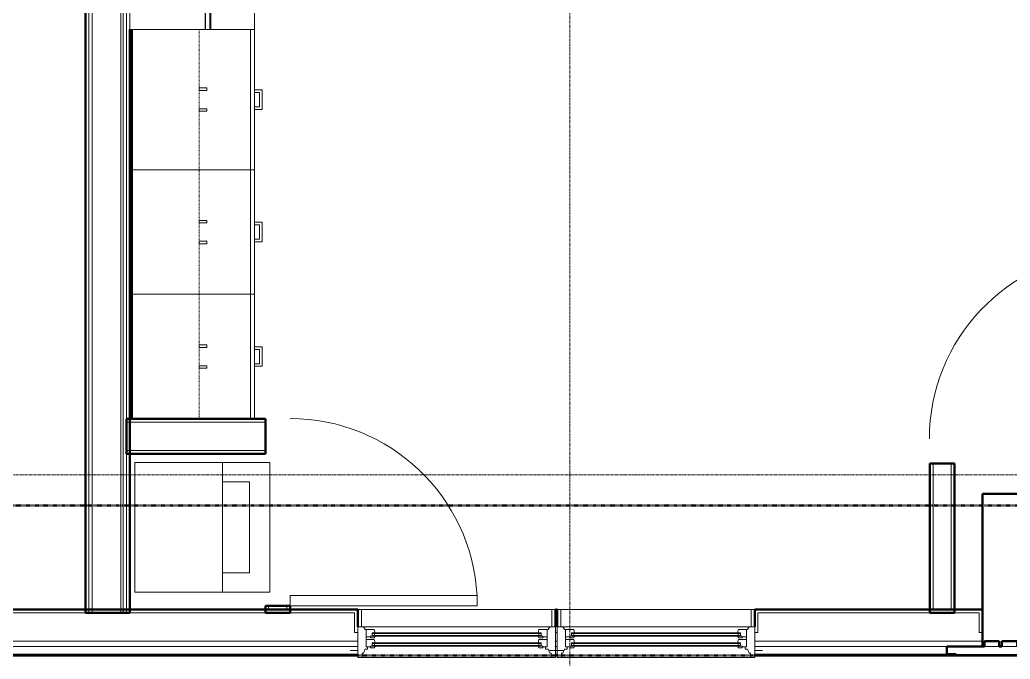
# Model space of a CAD drawing. Header units: inches. Extents: x -4218 to -1830, y 9767 to 12426.
# Drawn here: x -2933.2 to -2742.5, y 11246.7 to 11369.9 of the extents above; entities that cross this region are included whole.
import ezdxf

# ---------------------------------------------------------------- set-up
doc = ezdxf.new("R2010")
doc.units = ezdxf.units.IN
doc.header["$MEASUREMENT"] = 0
for name, pattern in [('Dash', [0.25, 0.125, -0.125]), ('Dash 1_16_', [0.125, 0.0625, -0.0625]), ('Grid Line 1_2_', [0.875, 0.5, -0.125, 0.125, -0.125])]:
    doc.linetypes.add(name, pattern=pattern)
for name, color, linetype, lineweight in [('0-1', 7, 'Continuous', 5), ('0-2', 252, 'Continuous', 9), ('A-DOOR-1', 10, 'Continuous', 9), ('A-DOOR-2', 50, 'Continuous', 20), ('A-GENM', 5, 'Continuous', 9), ('A-GENM-6', 5, 'Continuous', 50), ('A-GLAZ-1', 151, 'Continuous', 9), ('A-GLAZ-2', 151, 'Continuous', 20), ('A-GLAZ-3', 151, 'Continuous', 50), ('A-WALL', 113, 'Continuous', 13), ('A-WALL-1', 7, 'Continuous', 50), ('A-WALL-2', 250, 'Continuous', 13), ('A-WALL-3', 253, 'Continuous', 9), ('A-WALL-4', 252, 'Continuous', 9), ('A-WALL-7', 113, 'Continuous', 9), ('A-WALL-8', 113, 'Continuous', 50), ('C-PROP-LINE-1', 91, 'Dash 1_16_', 50), ('I-WALL-1', 7, 'Continuous', 50), ('P-SANR-FIXT-1', 10, 'Continuous', 9), ('Q-CASE-1', 253, 'Continuous', 9), ('Q-CASE-2', 252, 'Continuous', 9), ('Q-CASE-3', 10, 'Continuous', 9), ('Q-CASE-4', 10, 'Dash', 9), ('Q-CASE-5', 254, 'Continuous', 9), ('S-GRID-1', 1, 'Grid Line 1_2_', 9)]:
    doc.layers.add(name, color=color, linetype=linetype, lineweight=lineweight)

# ---------------------------------------------------------------- blocks, each defined once
blk = doc.blocks.new('SWING - SINGLE - FLUSH - 36_ x 80_ - OFFSET PIVOT DOOR AT MAGIC PAK AND WASHER_DRYER-3199414-BACKGROUND - 2ND FLOOR')
at = {"layer": 'A-DOOR-1'}
blk.add_arc((18, 2.37), 36.07, 93.1789, 180, dxfattribs=at)
at = {"layer": 'A-DOOR-2'}
for p, q in [((16, 2.37), (16, 38.39)), ((18, 38.39), (16, 38.39)), ((18, 2.37), (18, 38.39)), ((18, 2.37), (16, 2.37))]:
    blk.add_line(p, q, dxfattribs=at)
blk = doc.blocks.new('Stacked Washer and Dryer - 26_x25_ - Private-1352637-BACKGROUND - 2ND FLOOR')
at = {"layer": 'P-SANR-FIXT-1'}
for p, q in [((0, 12.5), (26, 12.5)), ((0, 12.5), (0, -12.5)), ((16.90625, 12.5), (16.90625, -12.5)), ((26, 12.5), (26, -12.5)), ((16.90625, 8.75), (22.09375, 8.75)), ((22.09375, 8.75), (22.09375, -8.75)), ((22.09375, -8.75), (16.90625, -8.75)), ((26, -12.5), (0, -12.5))]:
    blk.add_line(p, q, dxfattribs=at)
blk = doc.blocks.new('30quot_MicrowaveVent_11166 - 70cm miele oven-2322118-BACKGROUND - 2ND FLOOR')
at = {"layer": 'Q-CASE-3'}
for p, q in [((-14.2, -14.49), (-14.2, 0)), ((15.68, 0), (-14.2, 0)), ((15.68, 0), (15.68, -14.49)), ((15.68, -14.49), (-14.2, -14.49)), ((-14.2, -14.61), (15.68, -14.61)), ((-14.2, -15.39), (-14.2, -14.61)), ((15.68, -14.61), (15.68, -15.39)), ((-14.2, -15.6), (-14.2, -15.39)), ((-14.2, -15.39), (15.68, -15.39)), ((-14.2, -15.6), (15.68, -15.6)), ((7.69, -16.55), (7.69, -15.63)), ((7.69, -16.6), (8.88, -16.6)), ((8.88, -15.63), (8.88, -16.55)), ((15.68, -15.39), (15.68, -15.6))]:
    blk.add_line(p, q, dxfattribs=at)
blk = doc.blocks.new('Base Cabinet 3 Drawer 230 - Base Cabinet 3 Drawer 230 27_-V31-BACKGROUND - 2ND FLOOR')
at = {"layer": 'Q-CASE-1'}
for p, q in [((-12.76, -0.37), (-12.76, 0)), ((-1.14, -24), (-0.64, -24)), ((2.61, -24), (2.11, -24))]:
    blk.add_line(p, q, dxfattribs=at)
at = {"layer": 'Q-CASE-2'}
for p, q in [((-12.76, -23.25), (-12.76, -0.37)), ((14.24, -14.49), (14.24, -14.61)), ((14.24, -15.6), (14.24, -23.25)), ((-12.76, -23.25), (-12.76, -24)), ((14.24, -23.25), (-12.76, -23.25)), ((-12.76, -24), (14.24, -24)), ((-1.14, -24), (-0.64, -24)), ((2.61, -24), (2.11, -24)), ((14.24, -24), (14.24, -23.25))]:
    blk.add_line(p, q, dxfattribs=at)
at = {"layer": 'Q-CASE-3'}
for p, q in [((-1.14, -24), (-1.14, -25.5)), ((-0.64, -25), (-0.64, -24)), ((2.11, -24), (2.11, -25)), ((2.61, -25.5), (2.61, -24)), ((-1.14, -25.5), (2.61, -25.5)), ((2.11, -25), (-0.64, -25))]:
    blk.add_line(p, q, dxfattribs=at)
at = {"layer": 'Q-CASE-5'}
for p, q in [((-12.76, 0), (14.24, 0)), ((-1.14, -24), (-0.64, -24)), ((2.61, -24), (2.11, -24))]:
    blk.add_line(p, q, dxfattribs=at)
blk = doc.blocks.new('Base Cabinet 3 Drawer 230 - Base Cabinet 3 Drawer 230 24_-V17-BACKGROUND - 2ND FLOOR')
at = {"layer": 'Q-CASE-1'}
for p, q in [((-11.26, -0.37), (-11.26, 0)), ((12.74, 0), (12.74, -0.37)), ((-1.14, -24), (-0.64, -24)), ((2.61, -24), (2.11, -24))]:
    blk.add_line(p, q, dxfattribs=at)
at = {"layer": 'Q-CASE-2'}
for p, q in [((-11.26, -23.25), (-11.26, -0.37)), ((12.74, -0.37), (12.74, -23.25)), ((-11.26, -23.25), (-11.26, -24)), ((12.74, -23.25), (-11.26, -23.25)), ((-11.26, -24), (12.74, -24)), ((-1.14, -24), (-0.64, -24)), ((2.61, -24), (2.11, -24)), ((12.74, -24), (12.74, -23.25))]:
    blk.add_line(p, q, dxfattribs=at)
at = {"layer": 'Q-CASE-3'}
for p, q in [((-1.14, -24), (-1.14, -25.5)), ((-0.64, -25), (-0.64, -24)), ((2.11, -24), (2.11, -25)), ((2.61, -25.5), (2.61, -24)), ((-1.14, -25.5), (2.61, -25.5)), ((2.11, -25), (-0.64, -25))]:
    blk.add_line(p, q, dxfattribs=at)
at = {"layer": 'Q-CASE-5'}
for p, q in [((-11.26, 0), (12.74, 0)), ((-1.14, -24), (-0.64, -24)), ((2.61, -24), (2.11, -24))]:
    blk.add_line(p, q, dxfattribs=at)
blk = doc.blocks.new('Base Cabinet 3 Drawer 230 - Base Cabinet 3 Drawer 230 24_-V19-BACKGROUND - 2ND FLOOR')
at = {"layer": 'Q-CASE-1'}
for p, q in [((-0.64, 24), (-1.14, 24)), ((2.11, 24), (2.61, 24)), ((12.74, 24), (12.74, 23.25)), ((12.74, 0.37), (12.74, 23.25)), ((-11.26, 0.37), (-11.26, 0))]:
    blk.add_line(p, q, dxfattribs=at)
at = {"layer": 'Q-CASE-2'}
for p, q in [((-11.26, 24), (12.74, 24)), ((-11.26, 23.25), (-11.26, 24)), ((12.74, 23.25), (-11.26, 23.25)), ((-11.26, 23.25), (-11.26, 0.37)), ((-0.64, 24), (-1.14, 24)), ((2.11, 24), (2.61, 24))]:
    blk.add_line(p, q, dxfattribs=at)
at = {"layer": 'Q-CASE-3'}
for p, q in [((2.61, 25.5), (-1.14, 25.5)), ((-1.14, 25.5), (-1.14, 24)), ((-0.64, 24), (-0.64, 25)), ((-0.64, 25), (2.11, 25)), ((2.11, 25), (2.11, 24)), ((2.61, 24), (2.61, 25.5))]:
    blk.add_line(p, q, dxfattribs=at)
at = {"layer": 'Q-CASE-5'}
for p, q in [((-0.64, 24), (-1.14, 24)), ((2.11, 24), (2.61, 24)), ((12.74, 0), (12.74, 0.37)), ((-11.26, 0), (12.74, 0))]:
    blk.add_line(p, q, dxfattribs=at)
blk = doc.blocks.new('300 Series Wall Hung Cabinet_302 - 27_ X 24_-2766376-BACKGROUND - 2ND FLOOR')
at = {"layer": 'Q-CASE-3'}
for p, q in [((-1.76, 14.69), (-2.25, 14.69)), ((-2.25, 14.69), (-2.25, 13.19)), ((-1.76, 13.19), (-1.76, 14.69)), ((2.24, 14.69), (1.75, 14.69)), ((1.75, 14.69), (1.75, 13.19)), ((2.24, 13.19), (2.24, 14.69)), ((-1.76, 13.19), (-2.25, 13.19)), ((2.24, 13.19), (1.75, 13.19))]:
    blk.add_line(p, q, dxfattribs=at)
at = {"layer": 'Q-CASE-4'}
for p, q in [((-13.5, 0.19), (-13.5, 13.19)), ((-13.5, 13.19), (13.5, 13.19)), ((13.5, 13.19), (13.5, 0.19)), ((13.5, 0.19), (-13.5, 0.19))]:
    blk.add_line(p, q, dxfattribs=at)
blk = doc.blocks.new('300 Series Wall Hung Cabinet_302 - 24_ X 24_-2588623-BACKGROUND - 2ND FLOOR')
at = {"layer": 'Q-CASE-3'}
for p, q in [((-2.25, -13.19), (-1.76, -13.19)), ((-2.25, -13.19), (-2.25, -14.69)), ((-1.76, -14.69), (-1.76, -13.19)), ((1.75, -13.19), (2.24, -13.19)), ((1.75, -13.19), (1.75, -14.69)), ((2.24, -14.69), (2.24, -13.19)), ((-2.25, -14.69), (-1.76, -14.69)), ((1.75, -14.69), (2.24, -14.69))]:
    blk.add_line(p, q, dxfattribs=at)
at = {"layer": 'Q-CASE-4'}
for p, q in [((12, -0.19), (-12, -0.19)), ((-12, -0.19), (-12, -13.19)), ((12, -13.19), (12, -0.19)), ((-12, -13.19), (12, -13.19))]:
    blk.add_line(p, q, dxfattribs=at)
blk = doc.blocks.new('300 Series Wall Hung Cabinet_302 - 24_ X 24_-2590484-BACKGROUND - 2ND FLOOR')
at = {"layer": 'Q-CASE-3'}
for p, q in [((-1.76, 14.69), (-2.25, 14.69)), ((-2.25, 14.69), (-2.25, 13.19)), ((-1.76, 13.19), (-1.76, 14.69)), ((2.24, 14.69), (1.75, 14.69)), ((1.75, 14.69), (1.75, 13.19)), ((2.24, 13.19), (2.24, 14.69)), ((-1.76, 13.19), (-2.25, 13.19)), ((2.24, 13.19), (1.75, 13.19))]:
    blk.add_line(p, q, dxfattribs=at)
at = {"layer": 'Q-CASE-4'}
for p, q in [((-12, 0.19), (-12, 13.19)), ((-12, 13.19), (12, 13.19)), ((12, 13.19), (12, 0.19)), ((12, 0.19), (-12, 0.19))]:
    blk.add_line(p, q, dxfattribs=at)
blk = doc.blocks.new('CTR - 1st Phase - Unit Layouts_rvt-1-BACKGROUND - 2ND FLOOR')
at = {"layer": 'A-WALL-1'}
for p, q in [((-2912.07, 11367.98), (-2912.07, 11292.98)), ((-2911.7, 11292.98), (-2911.7, 11367.98)), ((-2885.95, 11292.98), (-2912.7, 11292.98)), ((-2912.7, 11292.98), (-2912.7, 11286.23)), ((-2912.07, 11292.98), (-2911.7, 11292.98)), ((-2885.95, 11286.23), (-2885.95, 11292.98)), ((-2912.7, 11286.23), (-2885.95, 11286.23)), ((-2753.25, 11284.39), (-2758, 11284.39)), ((-2758, 11284.39), (-2758, 11255.64)), ((-2753.25, 11255.64), (-2753.25, 11284.39)), ((-2881.2, 11256.98), (-2885.95, 11256.98)), ((-2885.95, 11256.98), (-2885.95, 11255.64)), ((-2885.95, 11255.64), (-2885.32, 11255.64)), ((-2885.32, 11255.64), (-2881.82, 11255.64)), ((-2881.82, 11255.64), (-2881.2, 11255.64)), ((-2881.2, 11255.64), (-2881.2, 11256.98)), ((-2758, 11255.64), (-2757.37, 11255.64)), ((-2757.37, 11255.64), (-2753.87, 11255.64)), ((-2753.87, 11255.64), (-2753.25, 11255.64))]:
    blk.add_line(p, q, dxfattribs=at)
at = {"layer": 'A-WALL-2'}
for p, q in [((-2912.7, 11292.36), (-2885.95, 11292.36)), ((-2912.7, 11286.86), (-2885.95, 11286.86)), ((-2757.37, 11284.39), (-2757.37, 11256.27)), ((-2753.87, 11284.39), (-2753.87, 11256.27)), ((-2885.32, 11256.98), (-2885.32, 11256.27)), ((-2885.32, 11256.27), (-2881.82, 11256.27)), ((-2881.82, 11256.98), (-2881.82, 11256.27)), ((-2757.37, 11256.27), (-2753.87, 11256.27))]:
    blk.add_line(p, q, dxfattribs=at)
at = {"layer": 'A-WALL-3'}
for p in [(-2912.07, 11367.98), (-2911.7, 11292.98)]:
    blk.add_line(p, (-2912.07, 11292.98), dxfattribs=at)
at = {"layer": 'A-WALL-4'}
blk.add_line((-2911.7, 11292.98), (-2911.7, 11367.98), dxfattribs=at)
at = {"layer": 'A-WALL-7'}
for p, q in [((-2888.07, 11292.98), (-2888.07, 11423.24)), ((-2888.07, 11423.24), (-2888.07, 11292.98)), ((-2912.07, 11367.98), (-2912.07, 11292.98)), ((-2912.07, 11292.98), (-2912.07, 11367.98)), ((-2912.07, 11292.98), (-2911.7, 11292.98)), ((-2911.7, 11292.98), (-2912.07, 11292.98)), ((-2911.7, 11292.98), (-2888.07, 11292.98)), ((-2888.07, 11292.98), (-2911.7, 11292.98))]:
    blk.add_line(p, q, dxfattribs=at)
at = {"layer": '0-2'}
for name, p, rotation in [('30quot_MicrowaveVent_11166 - 70cm miele oven-2322118-BACKGROUND - 2ND FLOOR', (-2912.07, 11382.18), 90.00000000000742), ('Base Cabinet 3 Drawer 230 - Base Cabinet 3 Drawer 230 27_-V31-BACKGROUND - 2ND FLOOR', (-2912.07, 11353.74), 89.99999999996197), ('300 Series Wall Hung Cabinet_302 - 27_ X 24_-2766376-BACKGROUND - 2ND FLOOR', (-2911.89, 11354.48), 270.0000000000061), ('Base Cabinet 3 Drawer 230 - Base Cabinet 3 Drawer 230 24_-V17-BACKGROUND - 2ND FLOOR', (-2912.07, 11328.24), 89.99999999996197), ('300 Series Wall Hung Cabinet_302 - 24_ X 24_-2588623-BACKGROUND - 2ND FLOOR', (-2911.89, 11328.98), 90.00000000000617), ('Base Cabinet 3 Drawer 230 - Base Cabinet 3 Drawer 230 24_-V19-BACKGROUND - 2ND FLOOR', (-2912.07, 11305.72), 270.0000000000516), ('300 Series Wall Hung Cabinet_302 - 24_ X 24_-2590484-BACKGROUND - 2ND FLOOR', (-2911.89, 11304.98), 270.0000000000061), ('SWING - SINGLE - FLUSH - 36_ x 80_ - OFFSET PIVOT DOOR AT MAGIC PAK AND WASHER_DRYER-3199414-BACKGROUND - 2ND FLOOR', (-2883.57, 11274.98), 269.99999999996)]:
    blk.add_blockref(name, p, dxfattribs=dict(at, rotation=rotation))
for name, p in [('SWING - SINGLE - FLUSH - 36_ x 80_ - OFFSET PIVOT DOOR AT MAGIC PAK AND WASHER_DRYER-3199414-BACKGROUND - 2ND FLOOR', (-2740, 11286.76)), ('Stacked Washer and Dryer - 26_x25_ - Private-1352637-BACKGROUND - 2ND FLOOR', (-2911.11, 11272.08))]:
    blk.add_blockref(name, p, dxfattribs=at)
blk = doc.blocks.new('CTR - 1st Phase - Common Walls_rvt-1-BACKGROUND - 2ND FLOOR')
at = {"layer": 'A-WALL-2'}
for p, q in [((-2919.95, 11255.64), (-2919.95, 11640.61)), ((-2919.32, 11255.64), (-2919.32, 11640.61)), ((-2913.82, 11255.64), (-2913.82, 11640.61)), ((-2913.32, 11255.64), (-2913.32, 11640.61)), ((-2912.7, 11255.64), (-2912.7, 11640.61))]:
    blk.add_line(p, q, dxfattribs=at)
at = {"layer": 'I-WALL-1'}
for p, q in [((-2920.57, 11573.36), (-2920.57, 11255.64)), ((-2912.07, 11255.64), (-2912.07, 11367.98)), ((-2920.57, 11255.64), (-2912.07, 11255.64))]:
    blk.add_line(p, q, dxfattribs=at)
blk = doc.blocks.new('Window-Double_Hung-Andersen-400_Series-Tilt_Wash - DOUBLE HUNG - REVERSE COTTAGE - 2ND FLOOR-2888466-BACKGROUND - 2ND FLOOR')
at = {"layer": 'A-GLAZ-1'}
for p, q in [((-19.01, 2.44), (-19.01, 3.94)), ((-19.01, 3.94), (-18.95, 3.94)), ((-18.95, 4.44), (18.95, 4.44)), ((-18.95, 1.06), (-18.95, 4.44)), ((-18.32, 1.06), (-18.32, 4.44)), ((18.32, 1.06), (18.32, 4.44)), ((18.95, 4.44), (18.95, 1.06)), ((18.95, 3.94), (19.01, 3.94)), ((19.01, 3.94), (19.01, 2.44)), ((-18.95, 2.44), (-19.01, 2.44)), ((19.01, 2.44), (18.95, 2.44)), ((18.95, 1.06), (-18.95, 1.06)), ((-16.29, -0.19), (-15.7, -0.19)), ((-16.29, -0.56), (-15.7, -0.56)), ((-15.82, -0.56), (-15.82, -0.19)), ((-15.7, -0.06), (15.7, -0.06)), ((-15.7, -0.19), (15.7, -0.19)), ((-15.7, -0.56), (15.7, -0.56)), ((-15.7, -0.69), (15.7, -0.69)), ((16.29, -0.19), (15.7, -0.19)), ((16.29, -0.56), (15.7, -0.56)), ((15.82, -0.56), (15.82, -0.19)), ((-16.29, -2.13), (-15.7, -2.13)), ((-16.29, -2.5), (-15.7, -2.5)), ((-15.82, -2.5), (-15.82, -2.13)), ((-15.7, -2), (15.7, -2)), ((-15.7, -2.13), (15.7, -2.13)), ((-15.7, -2.5), (15.7, -2.5)), ((-15.7, -2.63), (15.7, -2.63)), ((16.29, -2.13), (15.7, -2.13)), ((16.29, -2.5), (15.7, -2.5)), ((15.82, -2.5), (15.82, -2.13))]:
    blk.add_line(p, q, dxfattribs=at)
at = {"layer": 'A-GLAZ-2'}
for p, q in [((-19.01, 1.06), (19.01, 1.06)), ((-19.01, -4.81), (-19.01, 1.06)), ((-17.67, 0.78), (-18, 1.06)), ((-17.67, 0.78), (-17.67, 0.56)), ((-17.67, 0.56), (-15.86, 0.56)), ((-17.42, -2.75), (-17.42, 0.56)), ((-15.86, 0.56), (-15.7, -0.06)), ((15.86, 0.56), (15.7, -0.06)), ((17.67, 0.56), (15.86, 0.56)), ((17.42, -2.75), (17.42, 0.56)), ((17.67, 0.78), (18, 1.06)), ((17.67, 0.78), (17.67, 0.56)), ((19.01, 1.06), (19.01, -4.81)), ((-17.42, -0.81), (-16.57, -0.81)), ((-17.42, -1.38), (-15.86, -1.38)), ((-16.57, -0.69), (-16.57, -1.03)), ((-15.7, -0.69), (-16.57, -0.69)), ((-15.86, -1.03), (-16.57, -1.03)), ((-16.29, -0.69), (-16.29, -0.06)), ((-15.7, -0.06), (-16.29, -0.06)), ((-15.86, -1.03), (-15.7, -0.69)), ((-15.86, -1.38), (-15.7, -2)), ((15.7, -0.06), (16.29, -0.06)), ((15.86, -1.03), (15.7, -0.69)), ((15.7, -0.69), (16.57, -0.69)), ((15.86, -1.38), (15.7, -2)), ((15.86, -1.03), (16.57, -1.03)), ((17.42, -1.38), (15.86, -1.38)), ((16.29, -0.69), (16.29, -0.06)), ((16.57, -0.69), (16.57, -1.03)), ((17.42, -0.81), (16.57, -0.81)), ((-19.01, -3.44), (-20.51, -3.44)), ((-17.92, -4), (-17.61, -3.19)), ((-17.61, -3.19), (-17.14, -3.19)), ((-17.42, -2.75), (-16.57, -2.75)), ((-17.14, -3.19), (-17.14, -2.75)), ((-16.57, -2.63), (-16.57, -2.97)), ((-15.7, -2.63), (-16.57, -2.63)), ((-15.86, -2.97), (-16.57, -2.97)), ((-16.29, -2.63), (-16.29, -2)), ((-15.7, -2), (-16.29, -2)), ((-15.86, -2.97), (-15.7, -2.63)), ((15.7, -2), (16.29, -2)), ((15.86, -2.97), (15.7, -2.63)), ((15.7, -2.63), (16.57, -2.63)), ((15.86, -2.97), (16.57, -2.97)), ((16.29, -2.63), (16.29, -2)), ((16.57, -2.63), (16.57, -2.97)), ((17.42, -2.75), (16.57, -2.75)), ((17.14, -3.19), (17.14, -2.75)), ((17.61, -3.19), (17.14, -3.19)), ((17.92, -4), (17.61, -3.19)), ((19.01, -3.44), (20.51, -3.44)), ((19.01, -4.81), (-19.01, -4.81)), ((-18.2, -4), (-17.92, -4)), ((-18.2, -4.81), (-18.2, -4)), ((18.2, -4), (17.92, -4)), ((18.2, -4.81), (18.2, -4))]:
    blk.add_line(p, q, dxfattribs=at)
blk = doc.blocks.new('V-Series_EWC4_SPVU_RFA_2015 - 2ND AND 3RD FLOOR-2226480-BACKGROUND - 2ND FLOOR')
at = {"layer": 'A-GENM'}
for p, q in [((-3858.97, 11732.03), (-3858.97, 11734.83)), ((-3858.97, 11728.55), (-3858.97, 11731.53)), ((-3858.97, 11725.06), (-3858.97, 11728.05)), ((-3858.97, 11721.58), (-3858.97, 11724.56)), ((-3858.97, 11718.09), (-3858.97, 11721.08)), ((-3858.97, 11714.61), (-3858.97, 11717.59)), ((-3858.97, 11711.12), (-3858.97, 11714.11)), ((-3858.97, 11707.83), (-3858.97, 11710.62))]:
    blk.add_line(p, q, dxfattribs=at)
at = {"layer": 'A-GENM-6'}
for p, q in [((-3829.54, 11735.26), (-3858.97, 11735.26)), ((-3858.97, 11735.26), (-3858.97, 11734.83)), ((-3858.97, 11734.83), (-3857.97, 11734.83)), ((-3857.97, 11734.83), (-3857.97, 11732.03)), ((-3829.54, 11707.39), (-3829.54, 11735.26)), ((-3857.97, 11732.03), (-3858.97, 11732.03)), ((-3858.97, 11732.03), (-3858.97, 11731.53)), ((-3858.97, 11731.53), (-3857.97, 11731.53)), ((-3857.97, 11731.53), (-3857.97, 11728.55)), ((-3857.97, 11728.55), (-3858.97, 11728.55)), ((-3858.97, 11728.55), (-3858.97, 11728.05)), ((-3858.97, 11728.05), (-3857.97, 11728.05)), ((-3857.97, 11728.05), (-3857.97, 11725.06)), ((-3857.97, 11725.06), (-3858.97, 11725.06)), ((-3858.97, 11725.06), (-3858.97, 11724.56)), ((-3858.97, 11724.56), (-3857.97, 11724.56)), ((-3857.97, 11724.56), (-3857.97, 11721.58)), ((-3857.97, 11721.58), (-3858.97, 11721.58)), ((-3858.97, 11721.58), (-3858.97, 11721.08)), ((-3858.97, 11721.08), (-3857.97, 11721.08)), ((-3857.97, 11721.08), (-3857.97, 11718.09)), ((-3857.97, 11718.09), (-3858.97, 11718.09)), ((-3858.97, 11718.09), (-3858.97, 11717.59)), ((-3858.97, 11717.59), (-3857.97, 11717.59)), ((-3857.97, 11717.59), (-3857.97, 11714.61)), ((-3857.97, 11714.61), (-3858.97, 11714.61)), ((-3858.97, 11714.61), (-3858.97, 11714.11)), ((-3858.97, 11714.11), (-3857.97, 11714.11)), ((-3857.97, 11714.11), (-3857.97, 11711.12)), ((-3857.97, 11711.12), (-3858.97, 11711.12)), ((-3858.97, 11711.12), (-3858.97, 11710.62)), ((-3858.97, 11710.62), (-3857.97, 11710.62)), ((-3857.97, 11710.62), (-3857.97, 11707.83)), ((-3857.97, 11707.83), (-3858.97, 11707.83)), ((-3858.97, 11707.83), (-3858.97, 11707.39)), ((-3858.97, 11707.39), (-3829.54, 11707.39))]:
    blk.add_line(p, q, dxfattribs=at)
blk = doc.blocks.new('Perforated Panel at Magic-Pak - hvac panel - 2nd floor 2-2702972-BACKGROUND - 2ND FLOOR')
at = {"layer": 'A-GLAZ-3'}
for p, q in [((-19.01, -4.38), (19.01, -4.38)), ((-19.01, -4.44), (-19.01, -4.38)), ((19.01, -4.44), (-19.01, -4.44)), ((19.01, -4.38), (19.01, -4.44))]:
    blk.add_line(p, q, dxfattribs=at)
blk = doc.blocks.new('Family - ___-2835860-BACKGROUND - 2ND FLOOR')
at = {"layer": 'C-PROP-LINE-1'}
blk.add_line((-2067.55, 11247.39), (-3401.42, 11247.39), dxfattribs=at)
blk = doc.blocks.new('Family - ___-2835903-BACKGROUND - 2ND FLOOR')
at = {"layer": 'C-PROP-LINE-1'}
blk.add_line((-2096.45, 11276.29), (-3400.92, 11276.29), dxfattribs=at)
blk = doc.blocks.new('Family - ___-2835932-BACKGROUND - 2ND FLOOR')
at = {"layer": 'C-PROP-LINE-1'}
blk.add_line((-2067.55, 11247.39), (-3401.42, 11247.39), dxfattribs=at)

msp = doc.modelspace()

# ---------------------------------------------------------------- linework, layer by layer
at = {"layer": 'A-WALL'}
for p, q in [((-2868.76, 11255.64), (-2944.69, 11255.64)), ((-2868.76, 11251.83), (-2868.76, 11255.64)), ((-2791.09, 11255.64), (-2791.09, 11251.83)), ((-2748.49, 11255.64), (-2791.09, 11255.64)), ((-2748.49, 11251.83), (-2748.49, 11255.64)), ((-2868.76, 11251.83), (-2868.14, 11251.83)), ((-2830.11, 11251.83), (-2829.74, 11251.83)), ((-2791.71, 11251.83), (-2791.09, 11251.83)), ((-2748.49, 11251.83), (-2747.86, 11251.83)), ((-2945.31, 11250.14), (-2868.14, 11250.14)), ((-2830.11, 11250.14), (-2829.74, 11250.14)), ((-2791.71, 11250.14), (-2747.86, 11250.14)), ((-2945.31, 11249.14), (-2868.14, 11249.14)), ((-2945.31, 11247.64), (-2868.14, 11247.64)), ((-2830.11, 11249.14), (-2829.74, 11249.14)), ((-2830.11, 11247.64), (-2829.74, 11247.64)), ((-2791.71, 11249.14), (-2754.69, 11249.14)), ((-2791.71, 11247.64), (-2754.69, 11247.64))]:
    msp.add_line(p, q, dxfattribs=at)
at = {"layer": 'A-WALL-8'}
for p, q in [((-2868.14, 11256.26), (-2945.31, 11256.26)), ((-2868.14, 11252.89), (-2868.14, 11256.26)), ((-2829.74, 11256.26), (-2830.11, 11256.26)), ((-2830.11, 11256.26), (-2830.11, 11252.89)), ((-2829.74, 11252.89), (-2829.74, 11256.26)), ((-2747.86, 11256.26), (-2791.71, 11256.26)), ((-2791.71, 11256.26), (-2791.71, 11252.89)), ((-2747.86, 11249.14), (-2747.86, 11256.26)), ((-2754.69, 11247.64), (-2754.69, 11249.14)), ((-2754.69, 11249.14), (-2747.86, 11249.14)), ((-2752.94, 11247.64), (-2754.69, 11247.64)), ((-2752.94, 11247.39), (-2752.94, 11247.64)), ((-2945.31, 11247.39), (-2868.14, 11247.39)), ((-2830.11, 11247.39), (-2829.74, 11247.39)), ((-2791.71, 11247.39), (-2752.94, 11247.39))]:
    msp.add_line(p, q, dxfattribs=at)
at = {"layer": 'S-GRID-1'}
for p, q in [((-2827.32, 9836.18), (-2827.32, 12376.81)), ((-1830.2, 11282.19), (-4168.71, 11282.19))]:
    msp.add_line(p, q, dxfattribs=at)

# ---------------------------------------------------------------- block references
at = {"layer": '0-1'}
for name in ['CTR - 1st Phase - Unit Layouts_rvt-1-BACKGROUND - 2ND FLOOR', 'CTR - 1st Phase - Common Walls_rvt-1-BACKGROUND - 2ND FLOOR']:
    msp.add_blockref(name, (0, 0), dxfattribs=at)
at = {"layer": 'A-GENM', "rotation": 89.99999999999993}
msp.add_blockref('V-Series_EWC4_SPVU_RFA_2015 - 2ND AND 3RD FLOOR-2226480-BACKGROUND - 2ND FLOOR', (8987.4, 15108.11), dxfattribs=at)
at = {"layer": 'A-GLAZ-1'}
for name, p in [('Window-Double_Hung-Andersen-400_Series-Tilt_Wash - DOUBLE HUNG - REVERSE COTTAGE - 2ND FLOOR-2888466-BACKGROUND - 2ND FLOOR', (-2849.12, 11251.83)), ('Window-Double_Hung-Andersen-400_Series-Tilt_Wash - DOUBLE HUNG - REVERSE COTTAGE - 2ND FLOOR-2888466-BACKGROUND - 2ND FLOOR', (-2810.72, 11251.83)), ('Perforated Panel at Magic-Pak - hvac panel - 2nd floor 2-2702972-BACKGROUND - 2ND FLOOR', (-2733.92, 11251.83))]:
    msp.add_blockref(name, p, dxfattribs=at)
at = {"layer": 'C-PROP-LINE-1'}
for name in ['Family - ___-2835860-BACKGROUND - 2ND FLOOR', 'Family - ___-2835932-BACKGROUND - 2ND FLOOR', 'Family - ___-2835903-BACKGROUND - 2ND FLOOR']:
    msp.add_blockref(name, (0, 0), dxfattribs=at)

doc.saveas('drawing.dxf')
